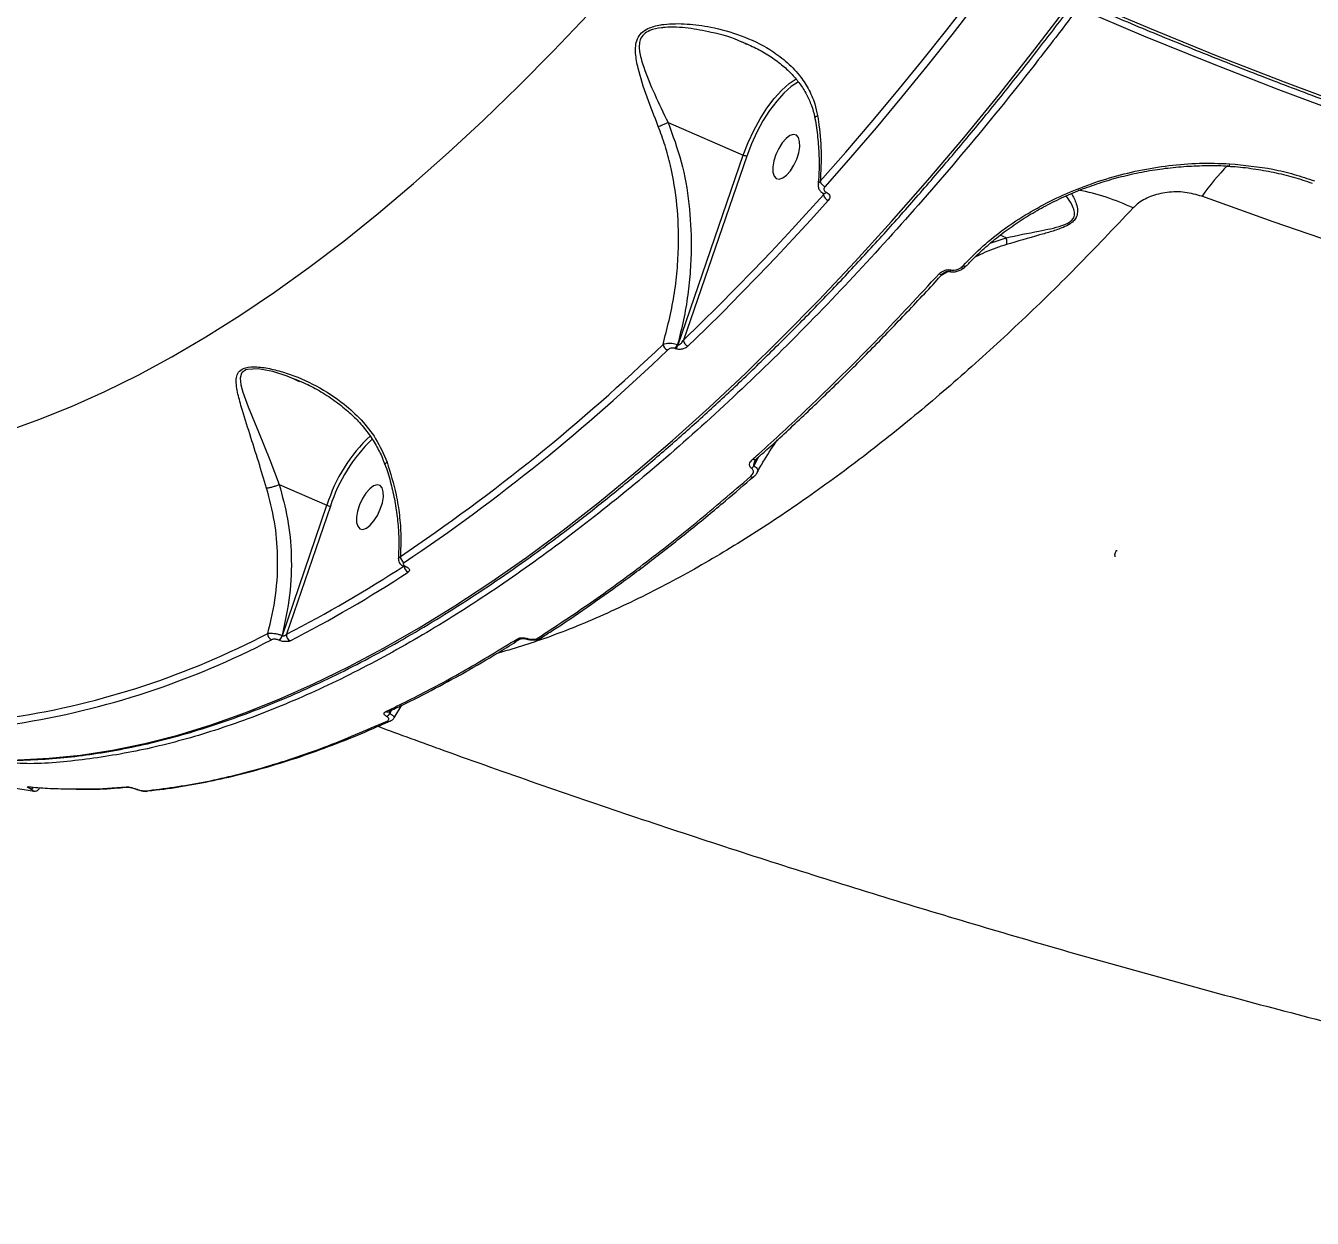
# Model space of a CAD drawing. Header units: millimetres. Extents: x -8092 to 6423, y -6886 to 5604.
# Drawn here: x 1005.1 to 1247, y -3286 to -3061.7 of the extents above; entities that cross this region are included whole.
import ezdxf

# ---------------------------------------------------------------- set-up
doc = ezdxf.new("R2010")
doc.units = ezdxf.units.MM
for name, color, linetype in [('DIKOM_ОБЪЕКТ', 7, 'Continuous'), ('DIKOM_РАЗМЕР_ЗОНА', 7, 'Continuous'), ('DIKOM_РАЗМЕР_ОБЪЕКТА', 7, 'Continuous')]:
    doc.layers.add(name, color=color, linetype=linetype)
doc.styles.add('style1', font='arial.ttf', dxfattribs={"width": 0.8})
doc.dimstyles.new('1-50', dxfattribs={"dimtxt": 300, "dimasz": 200, "dimexe": 100, "dimexo": 0, "dimgap": 100, "dimtad": 1, "dimtxsty": 'style1', "dimcen": 200, "dimclrd": 7, "dimclre": 7, "dimclrt": 7, "dimadec": 1, "dimazin": 2, "dimtfac": 1, "dimtmove": 0, "dimatfit": 2, "dimfxl": 0, "dimlwd": 25, "dimlwe": 18, "dimarcsym": 0})

# ---------------------------------------------------------------- blocks, each defined once
blk = doc.blocks.new('*D9')
at = {"layer": 'Defpoints', "color": 0, "transparency": 16777216}
for p in [(-8092.06, -86.27), (4664.84, -1471.84), (4664.84, -6785.92)]:
    blk.add_point(p, dxfattribs=at)
at = {"layer": 'DIKOM_РАЗМЕР_ЗОНА', "color": 7, "lineweight": 18, "transparency": 16777216}
for p, q in [((-8092.06, -86.27), (-8092.06, -6885.92)), ((4664.84, -1471.84), (4664.84, -6885.92))]:
    blk.add_line(p, q, dxfattribs=at)
at = {"layer": 'DIKOM_РАЗМЕР_ЗОНА', "color": 7, "lineweight": 25, "transparency": 16777216}
blk.add_line((-7892.06, -6785.92), (4464.84, -6785.92), dxfattribs=at)
at = {"layer": 'DIKOM_РАЗМЕР_ЗОНА', "color": 7, "transparency": 16777216}
for points in [[(-7892.06, -6752.58), (-7892.06, -6819.25), (-8092.06, -6785.92)], [(4464.84, -6752.58), (4464.84, -6819.25), (4664.84, -6785.92)]]:
    blk.add_solid(points, dxfattribs=at)
at = {"layer": 'DIKOM_РАЗМЕР_ЗОНА', "color": 7, "transparency": 16777216, "insert": (-2159.84, -6532.75), "char_height": 300, "attachment_point": 5, "style": 'style1'}
blk.add_mtext('12760', dxfattribs=at)
blk = doc.blocks.new('*D10')
at = {"layer": 'Defpoints', "color": 0, "transparency": 16777216}
for p in [(-65.22, 5603.5), (2870.75, -5504.88), (6323.39, -5504.88)]:
    blk.add_point(p, dxfattribs=at)
at = {"layer": 'DIKOM_РАЗМЕР_ЗОНА', "color": 7, "lineweight": 18, "transparency": 16777216}
for p, q in [((-65.22, 5603.5), (6423.39, 5603.5)), ((2870.75, -5504.88), (6423.39, -5504.88))]:
    blk.add_line(p, q, dxfattribs=at)
at = {"layer": 'DIKOM_РАЗМЕР_ЗОНА', "color": 7, "lineweight": 25, "transparency": 16777216}
blk.add_line((6323.39, 5403.5), (6323.39, -5304.88), dxfattribs=at)
at = {"layer": 'DIKOM_РАЗМЕР_ЗОНА', "color": 7, "transparency": 16777216}
for points in [[(6290.06, 5403.5), (6356.72, 5403.5), (6323.39, 5603.5)], [(6290.06, -5304.88), (6356.72, -5304.88), (6323.39, -5504.88)]]:
    blk.add_solid(points, dxfattribs=at)
at = {"layer": 'DIKOM_РАЗМЕР_ЗОНА', "color": 7, "transparency": 16777216, "insert": (6070.22, 308.83), "char_height": 300, "attachment_point": 5, "rotation": 90, "style": 'style1'}
blk.add_mtext('11100', dxfattribs=at)
blk = doc.blocks.new('*D11')
at = {"layer": 'Defpoints', "color": 0, "transparency": 16777216}
for p in [(-6092.06, -310.77), (2568.27, -2361.54), (2568.27, -4925.78)]:
    blk.add_point(p, dxfattribs=at)
at = {"layer": 'DIKOM_РАЗМЕР_ОБЪЕКТА', "color": 7, "lineweight": 18, "transparency": 16777216}
for p, q in [((-6092.06, -310.77), (-6092.06, -5025.78)), ((2568.27, -2361.54), (2568.27, -5025.78))]:
    blk.add_line(p, q, dxfattribs=at)
at = {"layer": 'DIKOM_РАЗМЕР_ОБЪЕКТА', "color": 7, "lineweight": 25, "transparency": 16777216}
blk.add_line((-5892.06, -4925.78), (2368.27, -4925.78), dxfattribs=at)
at = {"layer": 'DIKOM_РАЗМЕР_ОБЪЕКТА', "color": 7, "transparency": 16777216}
for points in [[(-5892.06, -4892.44), (-5892.06, -4959.11), (-6092.06, -4925.78)], [(2368.27, -4892.44), (2368.27, -4959.11), (2568.27, -4925.78)]]:
    blk.add_solid(points, dxfattribs=at)
at = {"layer": 'DIKOM_РАЗМЕР_ОБЪЕКТА', "color": 7, "transparency": 16777216, "insert": (-2605.9, -4672.61), "char_height": 300, "attachment_point": 5, "style": 'style1'}
blk.add_mtext('8660', dxfattribs=at)
blk = doc.blocks.new('*D12')
at = {"layer": 'Defpoints', "color": 0, "transparency": 16777216}
for p in [(529.59, 4103.5), (2292.6, -3779.74), (5226.02, -3779.74)]:
    blk.add_point(p, dxfattribs=at)
at = {"layer": 'DIKOM_РАЗМЕР_ОБЪЕКТА', "color": 7, "lineweight": 18, "transparency": 16777216}
for p, q in [((529.59, 4103.5), (5326.02, 4103.5)), ((2292.6, -3779.74), (5326.02, -3779.74))]:
    blk.add_line(p, q, dxfattribs=at)
at = {"layer": 'DIKOM_РАЗМЕР_ОБЪЕКТА', "color": 7, "lineweight": 25, "transparency": 16777216}
blk.add_line((5226.02, 3903.5), (5226.02, -3579.74), dxfattribs=at)
at = {"layer": 'DIKOM_РАЗМЕР_ОБЪЕКТА', "color": 7, "transparency": 16777216}
for points in [[(5192.69, 3903.5), (5259.35, 3903.5), (5226.02, 4103.5)], [(5192.69, -3579.74), (5259.35, -3579.74), (5226.02, -3779.74)]]:
    blk.add_solid(points, dxfattribs=at)
at = {"layer": 'DIKOM_РАЗМЕР_ОБЪЕКТА', "color": 7, "transparency": 16777216, "insert": (4972.85, 245.42), "char_height": 300, "attachment_point": 5, "rotation": 90, "style": 'style1'}
blk.add_mtext('7880', dxfattribs=at)

msp = doc.modelspace()

# ---------------------------------------------------------------- linework, layer by layer
at = {"layer": 'DIKOM_ОБЪЕКТ', "color": 7, "linetype": 'Continuous', "lineweight": 15}
for p, q in [((1140.64, -3065.247), (1139.962, -3064.906)), ((1125.837, -3079.912), (1139.999, -3086.045)), ((1127.722, -3121.713), (1139.999, -3086.045)), ((1140.644, -3086.23), (1128.718, -3120.877)), ((1231.276, -3088.061), (1231.272, -3088.061)), ((1155.051, -3093.549), (1155.097, -3093.239)), ((1155.113, -3093.271), (1155.14, -3093.283)), ((1155.59, -3093.046), (1155.617, -3093.058)), ((1186.442, -3102.646), (1189.416, -3101.607)), ((1189.416, -3101.607), (1188.302, -3101.125)), ((1178.635, -3107.914), (1177.04, -3108.853)), ((1180.985, -3107.156), (1181.313, -3106.857)), ((1127.27, -3122.465), (1127.185, -3122.428)), ((1127.637, -3121.677), (1127.722, -3121.713)), ((1056.564, -3128.663), (1055.545, -3128.204)), ((1142.853, -3142.829), (1141.972, -3144.5)), ((1142.01, -3146.485), (1142.041, -3146.456)), ((1052.715, -3148.014), (1061.7, -3151.906)), ((1053.316, -3176.408), (1061.7, -3151.906)), ((1062.346, -3152.088), (1054.113, -3176.147)), ((1209.85, -3161.437), (1209.841, -3161.585)), ((1210.207, -3160.359), (1210.197, -3160.509)), ((1076.207, -3163.448), (1076.252, -3163.468)), ((1076.496, -3163.391), (1076.541, -3163.411)), ((1053.25, -3176.38), (1053.316, -3176.408)), ((1052.685, -3177.294), (1052.619, -3177.265)), ((1102.057, -3176.831), (1102.1, -3176.8)), ((1073.378, -3190.675), (1073.386, -3190.672)), ((1073.829, -3190.431), (1073.502, -3191.048)), ((1074.339, -3191.851), (1075.789, -3189.518)), ((1005.765, -3204.895), (1005.772, -3204.896)), ((1025.665, -3205.234), (1025.671, -3205.237)), ((1027.961, -3205.675), (1027.924, -3205.68))]:
    msp.add_line(p, q, dxfattribs=at)
at = {"layer": 'DIKOM_ОБЪЕКТ', "color": 7, "linetype": 'Continuous', "lineweight": 15, "flags": 128}
for points in [[(1154.461, -3090.989), (1159.262, -3085.523), (1164.046, -3079.937), (1168.811, -3074.233), (1173.556, -3068.414), (1178.279, -3062.483), (1182.977, -3056.442), (1187.649, -3050.294), (1192.293, -3044.04)], [(1193.275, -3044.933), (1188.621, -3051.2), (1183.938, -3057.363), (1179.23, -3063.417), (1174.497, -3069.361), (1169.741, -3075.193), (1164.965, -3080.909), (1160.171, -3086.507), (1155.36, -3091.986)], [(1003.659, -3199.752), (1009.454, -3199.482), (1015.355, -3198.882), (1021.356, -3197.952), (1027.452, -3196.693), (1033.639, -3195.106), (1039.91, -3193.193), (1046.262, -3190.955), (1052.687, -3188.395), (1059.181, -3185.513), (1065.739, -3182.313), (1072.355, -3178.797), (1079.023, -3174.969), (1085.737, -3170.831), (1092.493, -3166.387), (1099.284, -3161.641), (1106.105, -3156.597), (1112.95, -3151.258), (1119.813, -3145.63), (1126.688, -3139.717), (1133.57, -3133.525), (1140.452, -3127.058), (1147.33, -3120.322), (1154.197, -3113.322), (1161.047, -3106.065), (1167.875, -3098.556), (1174.674, -3090.802), (1181.44, -3082.81), (1188.167, -3074.585), (1194.848, -3066.136), (1201.478, -3057.469)], [(1204.033, -3056.979), (1216.385, -3062.207), (1228.938, -3067.307), (1241.681, -3072.276), (1254.608, -3077.11), (1267.71, -3081.807), (1280.978, -3086.364), (1294.403, -3090.776), (1307.977, -3095.042), (1321.69, -3099.159), (1335.534, -3103.124), (1349.5, -3106.934), (1363.579, -3110.586), (1377.76, -3114.08), (1392.036, -3117.411), (1406.396, -3120.579), (1420.832, -3123.581), (1435.333, -3126.414), (1449.891, -3129.078), (1464.495, -3131.569), (1473.183, -3132.967)], [(1001.467, -3137.943), (1007.54, -3135.796), (1013.687, -3133.325), (1019.903, -3130.531), (1026.182, -3127.418), (1032.518, -3123.989), (1038.905, -3120.246), (1045.337, -3116.193), (1051.809, -3111.834), (1058.313, -3107.173), (1064.845, -3102.215), (1071.398, -3096.963), (1077.966, -3091.423), (1084.543, -3085.6), (1091.122, -3079.499), (1097.698, -3073.126), (1104.265, -3066.488), (1110.816, -3059.589)], [(1472.968, -3134.65), (1464.196, -3133.239), (1449.547, -3130.74), (1434.946, -3128.068), (1420.4, -3125.226), (1405.921, -3122.216), (1391.518, -3119.039), (1377.199, -3115.697), (1362.974, -3112.193), (1348.853, -3108.529), (1334.845, -3104.708), (1320.959, -3100.731), (1307.205, -3096.602), (1293.59, -3092.323), (1280.124, -3087.897), (1266.816, -3083.327), (1253.675, -3078.616), (1240.709, -3073.767), (1227.927, -3068.783), (1215.337, -3063.667), (1202.948, -3058.424)], [(1139.999, -3086.045), (1140.895, -3083.698), (1141.949, -3081.408), (1143.137, -3079.231), (1144.431, -3077.217), (1145.801, -3075.413), (1147.215, -3073.86), (1148.639, -3072.597), (1149.931, -3071.714)], [(1150.385, -3072.269), (1150.38, -3072.271), (1149.021, -3073.188), (1147.64, -3074.414), (1146.27, -3075.919), (1144.941, -3077.669), (1143.686, -3079.622), (1142.535, -3081.733), (1141.512, -3083.953), (1140.644, -3086.23)], [(1145.753, -3087.142), (1145.562, -3088.276), (1145.575, -3089.255), (1145.791, -3090.001), (1146.193, -3090.453), (1146.749, -3090.575), (1147.412, -3090.357), (1148.13, -3089.816), (1148.843, -3088.997), (1149.496, -3087.965), (1150.034, -3086.805), (1150.414, -3085.61), (1150.605, -3084.477), (1150.592, -3083.497), (1150.375, -3082.751), (1149.973, -3082.299), (1149.418, -3082.177), (1148.755, -3082.395), (1148.037, -3082.935), (1147.323, -3083.755), (1146.671, -3084.786), (1146.133, -3085.947), (1145.753, -3087.142)], [(1231.44, -3087.679), (1231.408, -3087.818), (1231.374, -3087.929), (1231.338, -3088.008), (1231.302, -3088.052), (1231.276, -3088.061)], [(1128.718, -3120.877), (1132.021, -3117.672), (1135.321, -3114.405), (1138.62, -3111.077), (1141.915, -3107.689), (1145.206, -3104.242), (1148.493, -3100.736), (1151.775, -3097.171), (1155.051, -3093.549)], [(1425.119, -3148.062), (1410.307, -3145.159), (1395.557, -3142.098), (1380.876, -3138.882), (1366.273, -3135.513), (1351.755, -3131.991), (1337.331, -3128.32), (1323.009, -3124.501), (1308.797, -3120.535), (1294.702, -3116.427), (1280.732, -3112.176), (1266.894, -3107.787), (1253.197, -3103.261), (1239.648, -3098.601), (1226.254, -3093.81)], [(1155.954, -3094.601), (1152.67, -3098.232), (1149.38, -3101.805), (1146.086, -3105.32), (1142.786, -3108.776), (1139.483, -3112.172), (1136.177, -3115.507), (1132.869, -3118.782), (1129.558, -3121.995)], [(1178.995, -3107.654), (1178.877, -3107.815), (1178.762, -3107.906), (1178.662, -3107.92), (1178.661, -3107.92)], [(1180.985, -3107.156), (1181.129, -3107.24), (1181.264, -3107.289), (1181.384, -3107.303), (1181.484, -3107.281), (1181.522, -3107.259)], [(1181.982, -3106.84), (1182.014, -3106.798), (1182.015, -3106.798)], [(1055.545, -3128.204), (1054.219, -3127.606), (1051.523, -3126.779), (1048.782, -3126.277), (1046.779, -3126.347), (1046.424, -3126.454), (1045.736, -3126.912), (1045.602, -3127.092), (1045.347, -3128.024), (1045.483, -3129.283), (1045.869, -3130.659), (1046.903, -3133.422), (1048.831, -3138.109), (1050.94, -3143.365), (1052.712, -3148.013), (1052.712, -3148.014), (1052.712, -3148.014)], [(1067.454, -3153.003), (1067.263, -3154.136), (1067.276, -3155.115), (1067.493, -3155.861), (1067.895, -3156.314), (1068.45, -3156.436), (1069.113, -3156.217), (1069.831, -3155.677), (1070.545, -3154.857), (1071.197, -3153.826), (1071.735, -3152.665), (1072.115, -3151.47), (1072.306, -3150.337), (1072.293, -3149.358), (1072.077, -3148.612), (1071.674, -3148.159), (1071.119, -3148.037), (1070.456, -3148.255), (1069.738, -3148.796), (1069.025, -3149.615), (1068.372, -3150.647), (1067.834, -3151.807), (1067.454, -3153.003)], [(1099.392, -3176.961), (1099.295, -3177.032), (1099.21, -3177.049), (1099.194, -3177.045)], [(1073.666, -3192.458), (1073.625, -3192.48), (1073.611, -3192.487)], [(1005.773, -3204.896), (1005.699, -3204.885), (1005.532, -3204.835)], [(1006.492, -3205.649), (1006.431, -3205.64), (1006.27, -3205.591)], [(1025.671, -3205.237), (1025.675, -3205.238), (1025.741, -3205.238)]]:
    msp.add_lwpolyline(points, dxfattribs=at)
at = {"layer": 'DIKOM_ОБЪЕКТ', "color": 7, "linetype": 'Continuous', "lineweight": 15}
for centre, radius, start, end in [((1140.932, -3084.002), 2.246, 245.46364, 262.63437), ((1264.269, -3120.413), 46.398, 135.66396, 145.01531), ((1155.971, -3090.532), 1.577, 196.8498, 247.20181), ((1156.532, -3093.192), 1.523, 193.55544, 247.70058), ((1155.184, -3092.805), 0.472, 261.58629, 329.3136), ((1155.215, -3092.822), 0.466, 260.38696, 329.58136), ((1194.571, -3135.722), 43.912, 64.76496, 78.90234), ((1177.14, -3107.917), 0.572, 236.26934, 309.79818), ((1181.635, -3106.368), 0.585, 236.60158, 306.29937), ((1130.103, -3120.711), 1.395, 186.864, 246.99303), ((874.207, -2861.496), 361.287, 303.85921, 313.93732), ((874.493, -2861.994), 362.075, 303.85912, 313.93756), ((1126.291, -3121.423), 1.417, 189.55813, 246.53042), ((1125.785, -3121.074), 1.948, 315.96065, 341.98361), ((1125.87, -3121.112), 1.947, 315.9635, 341.99411), ((1090.309, -3160.708), 29.933, 133.09741, 162.89822), ((1091.276, -3161.359), 30.38, 133.90372, 162.2318), ((1140.664, -3143.692), 1.538, 305.02522, 328.29241), ((1142.09, -3142.693), 0.628, 240.42226, 308.0332), ((1141.642, -3145.98), 0.626, 240.04345, 306.0906), ((1062.609, -3149.923), 2.181, 245.37512, 263.06423), ((1076.746, -3161.533), 1.246, 179.02806, 245.22312), ((942.62, -2959.173), 243.944, 297.19648, 303.21012), ((942.945, -2959.784), 244.666, 297.19837, 303.20855), ((1076.298, -3163.152), 0.31, 253.02492, 309.63143), ((1077.473, -3163.357), 1.251, 184.55198, 245.08772), ((1076.344, -3163.174), 0.307, 252.05456, 309.79819), ((978.656, -3038.041), 155.593, 278.87129, 297.53582), ((1051.764, -3176.127), 1.182, 174.30337, 244.56746), ((1051.701, -3175.944), 1.609, 304.78414, 344.28507), ((1051.766, -3175.972), 1.61, 304.80112, 344.27832), ((1055.28, -3176.329), 1.181, 171.13798, 244.68769), ((979.167, -3038.924), 155.934, 278.87099, 297.53595), ((1097.753, -3176.453), 0.68, 243.16467, 301.34139), ((1101.708, -3176.245), 0.681, 243.20668, 300.75036), ((1073.079, -3190.017), 0.722, 244.91601, 295.65771), ((1072.434, -3190.484), 1.208, 292.44922, 332.1564), ((1073.32, -3191.816), 0.731, 245.22599, 293.44798), ((1005.912, -3204.516), 0.703, 269.20949, 324.34294), ((1024.269, -3204.137), 0.779, 246.55232, 276.12783), ((1027.842, -3204.904), 0.781, 246.61044, 276.01779)]:
    msp.add_arc(centre, radius, start, end, dxfattribs=at)
for points, knots in [([(1001.306, -3199.805), (1001.724, -3199.817), (1003.931, -3199.878), (1008.025, -3199.698), (1013.59, -3199.252), (1019.254, -3198.486), (1025.003, -3197.431), (1030.835, -3196.08), (1036.744, -3194.436), (1042.728, -3192.5), (1048.78, -3190.274), (1054.895, -3187.759), (1061.071, -3184.957), (1067.301, -3181.87), (1073.58, -3178.502), (1079.905, -3174.853), (1086.27, -3170.928), (1092.67, -3166.73), (1099.102, -3162.261), (1105.559, -3157.525), (1112.037, -3152.526), (1118.531, -3147.267), (1125.037, -3141.753), (1131.549, -3135.988), (1138.063, -3129.976), (1144.574, -3123.721), (1151.077, -3117.229), (1157.566, -3110.505), (1164.039, -3103.552), (1170.489, -3096.378), (1176.911, -3088.986), (1183.302, -3081.383), (1189.656, -3073.574), (1195.968, -3065.565), (1202.234, -3057.363), (1208.449, -3048.973), (1214.608, -3040.401), (1220.707, -3031.655), (1226.742, -3022.741), (1232.707, -3013.664), (1238.598, -3004.433), (1244.411, -2995.055), (1250.142, -2985.535), (1255.786, -2975.881), (1261.339, -2966.102), (1266.796, -2956.202), (1271.563, -2947.307), (1274.485, -2941.688), (1275.654, -2939.441)], [0, 0, 0, 0, 0.0051792, 0.02739, 0.049613, 0.0718476, 0.0940928, 0.1163475, 0.1386105, 0.1608803, 0.1831556, 0.2054352, 0.2277181, 0.2500034, 0.2722902, 0.2945779, 0.3168661, 0.339154, 0.3614416, 0.3837285, 0.4060146, 0.4282999, 0.450584, 0.4728671, 0.495149, 0.51743, 0.5397099, 0.5619888, 0.5842666, 0.6065434, 0.6288197, 0.6510945, 0.6733691, 0.6956425, 0.7179152, 0.7401874, 0.7624589, 0.7847298, 0.8070002, 0.8292699, 0.8515393, 0.8738083, 0.896077, 0.9183452, 0.940613, 0.9628803, 0.9851478, 1, 1, 1, 1]), ([(1203.476, -3057.305), (1205.444, -3058.15), (1211.152, -3060.601), (1220.73, -3064.578), (1232.26, -3069.197), (1243.948, -3073.706), (1255.787, -3078.101), (1267.77, -3082.382), (1279.891, -3086.546), (1292.143, -3090.589), (1304.519, -3094.511), (1317.014, -3098.309), (1329.619, -3101.981), (1342.329, -3105.524), (1355.136, -3108.938), (1368.033, -3112.22), (1381.014, -3115.369), (1394.07, -3118.382), (1407.196, -3121.258), (1420.384, -3123.996), (1433.627, -3126.594), (1446.918, -3129.048), (1460.084, -3131.343), (1468.833, -3132.743), (1473.126, -3133.43)], [0, 0, 0, 0, 0.0244927, 0.0710308, 0.1175695, 0.164107, 0.2106442, 0.2571804, 0.3037163, 0.3502515, 0.3967862, 0.4433205, 0.4898546, 0.5363878, 0.5829207, 0.6294537, 0.6759859, 0.7225181, 0.7690502, 0.8155819, 0.8621136, 0.9086448, 0.9551764, 1, 1, 1, 1]), ([(1202.948, -3058.424), (1200.46, -3061.69), (1193.757, -3070.491), (1182.681, -3084.175), (1169.723, -3099.217), (1156.533, -3113.495), (1143.15, -3126.939), (1129.619, -3139.476), (1116.235, -3150.831), (1103.042, -3160.994), (1090.077, -3169.978), (1077.129, -3177.932), (1064.244, -3184.781), (1051.47, -3190.476), (1039.09, -3194.882), (1027.126, -3198.052), (1015.648, -3199.89), (1007.351, -3200.656), (1003.031, -3200.413), (1002.274, -3200.371)], [0, 0, 0, 0, 0.0369362, 0.0995097, 0.1621308, 0.224704, 0.2890949, 0.3535379, 0.4179284, 0.4805016, 0.5431228, 0.6056961, 0.6700866, 0.7345297, 0.7989203, 0.8614936, 0.9241149, 0.9866879, 1, 1, 1, 1]), ([(1124.002, -3080.65), (1123.279, -3078.805), (1121.815, -3075.067), (1120.337, -3070.545), (1119.722, -3067.387), (1119.706, -3065.547), (1119.999, -3064.21), (1120.778, -3063.04), (1122.255, -3062.066), (1123.791, -3061.661), (1126.253, -3061.306), (1129.462, -3061.313), (1134.374, -3061.984), (1139.696, -3063.469), (1144.416, -3065.713), (1148.036, -3068.328), (1150.467, -3070.809), (1152.284, -3073.537), (1153.419, -3076.109), (1153.801, -3077.892), (1153.962, -3078.64)], [0, 0, 0, 0, 0.095211, 0.1929587, 0.2448021, 0.2710718, 0.2981707, 0.3242916, 0.3503894, 0.3910772, 0.4019436, 0.4719641, 0.5438094, 0.6393965, 0.7378526, 0.7988556, 0.8613662, 0.9113737, 0.9628375, 1, 1, 1, 1]), ([(1139.962, -3064.906), (1139.886, -3064.867), (1138.034, -3063.928), (1134.512, -3063.067), (1129.663, -3062.084), (1126.497, -3061.946), (1124.069, -3062.156), (1122.604, -3062.445), (1121.203, -3063.29), (1120.558, -3064.327), (1120.384, -3065.475), (1120.454, -3066.333), (1120.669, -3067.674), (1121.46, -3070.3), (1123.251, -3074.594), (1124.975, -3078.139), (1125.837, -3079.912)], [0, 0, 0, 0, 0.0066213, 0.1607461, 0.2720731, 0.3829789, 0.3995528, 0.4601956, 0.4977133, 0.5350838, 0.5709098, 0.6069645, 0.6146258, 0.694789, 0.8473367, 1, 1, 1, 1]), ([(1139.993, -3064.863), (1140.898, -3065.252), (1142.722, -3066.036), (1145.22, -3067.528), (1147.392, -3069.158), (1149.192, -3070.857), (1150.676, -3072.643), (1151.909, -3074.588), (1152.823, -3076.686), (1153.325, -3078.217), (1153.432, -3079.061), (1153.444, -3079.157)], [0, 0, 0, 0, 0.140733, 0.2836949, 0.42019, 0.5374299, 0.6487886, 0.7661786, 0.8791087, 0.9862191, 1, 1, 1, 1]), ([(1153.962, -3078.64), (1153.943, -3078.65), (1153.789, -3078.729), (1153.567, -3078.886), (1153.427, -3079.058), (1153.474, -3079.134), (1153.484, -3079.151)], [0, 0, 0, 0, 0.0561158, 0.4533695, 0.88085, 1, 1, 1, 1]), ([(1153.463, -3079.153), (1153.465, -3079.159), (1153.718, -3080.346), (1153.994, -3082.717), (1154.258, -3086.231), (1154.274, -3089.214), (1154.114, -3090.979), (1154.056, -3091.62)], [0, 0, 0, 0, 0.00140136, 0.27913065, 0.55861382, 0.83946611, 1, 1, 1, 1]), ([(1153.962, -3078.64), (1154.018, -3078.996), (1154.371, -3081.231), (1154.761, -3085.416), (1154.562, -3089.107), (1154.461, -3090.989)], [0, 0, 0, 0, 0.0849935, 0.533459, 1, 1, 1, 1]), ([(1124.002, -3080.65), (1124.063, -3080.633), (1124.261, -3080.579), (1124.679, -3080.439), (1125.263, -3080.204), (1125.643, -3080.009), (1125.834, -3079.912)], [0, 0, 0, 0, 0.1074233, 0.3494448, 0.6747249, 1, 1, 1, 1]), ([(1124.894, -3121.658), (1125.671, -3118.648), (1126.846, -3114.096), (1127.591, -3107.822), (1127.909, -3102.115), (1127.662, -3095.441), (1126.648, -3089.169), (1125.342, -3084.24), (1124.449, -3081.846), (1124.002, -3080.65)], [0, 0, 0, 0, 0.2227144, 0.3367372, 0.4507527, 0.6310039, 0.8132782, 0.9066466, 1, 1, 1, 1]), ([(1125.837, -3079.912), (1125.836, -3079.912), (1125.835, -3079.912), (1125.834, -3079.911), (1125.834, -3079.912), (1125.834, -3079.912)], [0, 0, 0, 0, 0.4209296, 0.7656348, 1, 1, 1, 1]), ([(1125.834, -3079.912), (1126.731, -3082.349), (1128.55, -3087.287), (1129.896, -3095.134), (1130.283, -3102.001), (1130.073, -3107.723), (1129.586, -3112.404), (1128.809, -3117.076), (1128.027, -3120.143), (1127.637, -3121.677)], [0, 0, 0, 0, 0.1852054, 0.3752216, 0.5580249, 0.6672719, 0.7765186, 0.8882581, 1, 1, 1, 1]), ([(1181.313, -3106.857), (1182.536, -3105.599), (1184.887, -3103.178), (1189.044, -3099.898), (1193.471, -3096.969), (1198.282, -3094.359), (1203.416, -3092.119), (1208.801, -3090.28), (1214.367, -3088.874), (1220.044, -3087.96), (1225.769, -3087.497), (1229.551, -3087.618), (1231.44, -3087.679)], [0, 0, 0, 0, 0.1070812, 0.2059718, 0.3051815, 0.4040768, 0.5033357, 0.6029148, 0.7021779, 0.8013467, 0.9008311, 1, 1, 1, 1]), ([(1182.062, -3106.841), (1182.225, -3106.653), (1183.105, -3105.639), (1184.955, -3103.882), (1187.605, -3101.594), (1190.503, -3099.432), (1193.594, -3097.411), (1196.857, -3095.555), (1200.26, -3093.882), (1203.773, -3092.405), (1207.388, -3091.134), (1211.106, -3090.07), (1214.932, -3089.211), (1218.845, -3088.572), (1222.818, -3088.153), (1226.809, -3087.999), (1229.636, -3087.997), (1231.106, -3088.122), (1231.264, -3088.135)], [0, 0, 0, 0, 0.01598321, 0.08589431, 0.15616956, 0.22659744, 0.29687791, 0.36678343, 0.43612498, 0.50476737, 0.57260167, 0.64080554, 0.70982574, 0.77956826, 0.84988388, 0.92058333, 0.99145606, 1, 1, 1, 1]), ([(1231.27, -3088.159), (1231.518, -3088.169), (1233.079, -3088.234), (1235.911, -3088.59), (1239.733, -3089.248), (1243.448, -3090.149), (1245.81, -3090.945), (1246.982, -3091.339)], [0, 0, 0, 0, 0.045077, 0.2836946, 0.523421, 0.7637579, 1, 1, 1, 1]), ([(1231.44, -3087.679), (1234.169, -3087.946), (1238.304, -3088.351), (1243.594, -3089.627), (1246.158, -3090.493), (1247.439, -3090.926)], [0, 0, 0, 0, 0.4927644, 0.7463824, 1, 1, 1, 1]), ([(1154.115, -3091.635), (1154.101, -3091.745), (1154.059, -3092.072), (1154.272, -3092.587), (1154.649, -3093.039), (1154.982, -3093.189), (1155.124, -3093.253)], [0, 0, 0, 0, 0.1609858, 0.4828682, 0.7808931, 1, 1, 1, 1]), ([(1154.12, -3091.626), (1154.122, -3091.545), (1154.128, -3091.316), (1154.331, -3091.117), (1154.461, -3090.989)], [0, 0, 0, 0, 0.3563777, 1, 1, 1, 1]), ([(1155.36, -3091.986), (1155.297, -3092.072), (1155.173, -3092.245), (1155.143, -3092.532), (1155.24, -3092.791), (1155.415, -3092.961), (1155.55, -3093.026), (1155.59, -3093.046)], [0, 0, 0, 0, 0.2336798, 0.4673476, 0.6955394, 0.9086656, 1, 1, 1, 1]), ([(1155.051, -3093.549), (1155.093, -3093.468), (1155.138, -3093.379), (1155.15, -3093.285), (1155.151, -3093.275)], [0, 0, 0, 0, 0.90054528, 1, 1, 1, 1]), ([(1155.136, -3093.283), (1155.149, -3093.288), (1155.191, -3093.305), (1155.205, -3093.323), (1155.2, -3093.316), (1155.198, -3093.314)], [0, 0, 0, 0, 0.2443387, 0.7975182, 1, 1, 1, 1]), ([(1155.617, -3093.058), (1155.678, -3093.087), (1155.874, -3093.183), (1156.13, -3093.428), (1156.274, -3093.804), (1156.229, -3094.223), (1156.046, -3094.475), (1155.954, -3094.601)], [0, 0, 0, 0, 0.0931731, 0.303934, 0.5302591, 0.7651911, 1, 1, 1, 1]), ([(1189.424, -3101.616), (1189.426, -3101.615), (1191.441, -3101.137), (1194.226, -3100.618), (1197.774, -3099.918), (1199.679, -3099.43), (1201.111, -3098.86), (1201.914, -3098.229), (1202.318, -3097.441), (1202.256, -3096.449), (1201.744, -3095.092), (1201.095, -3094.255), (1200.694, -3093.739)], [0, 0, 0, 0, 0.0003526, 0.3029866, 0.4078648, 0.5121661, 0.5784608, 0.6241113, 0.669768, 0.7454953, 0.8430524, 1, 1, 1, 1]), ([(1201.724, -3093.307), (1202.062, -3093.91), (1202.594, -3094.861), (1202.895, -3096.391), (1202.783, -3097.476), (1202.265, -3098.345), (1201.398, -3099.071), (1199.927, -3099.788), (1197.954, -3100.443), (1194.355, -3101.462), (1191.552, -3102.276), (1189.489, -3102.875)], [0, 0, 0, 0, 0.1667165, 0.2626879, 0.3404444, 0.3895245, 0.4388719, 0.5076325, 0.608579, 0.7119501, 1, 1, 1, 1]), ([(1226.254, -3093.81), (1225.199, -3093.508), (1223.114, -3092.912), (1219.7, -3092.957), (1216.539, -3093.722), (1214.417, -3094.896), (1213.536, -3095.761), (1213.292, -3096.001)], [0, 0, 0, 0, 0.2385174, 0.4713371, 0.6968032, 0.9159936, 1, 1, 1, 1]), ([(1213.292, -3096.001), (1209.713, -3099.78), (1202.551, -3107.344), (1191.756, -3117.848), (1180.958, -3127.706), (1170.032, -3136.954), (1159.005, -3145.546), (1147.9, -3153.428), (1136.899, -3160.464), (1125.715, -3166.817), (1114.401, -3172.335), (1103.529, -3176.824), (1096.675, -3178.888), (1093.521, -3179.839)], [0, 0, 0, 0, 0.087724, 0.175552, 0.2633802, 0.3511034, 0.4424243, 0.5338634, 0.6253028, 0.7166228, 0.8159146, 0.915283, 1, 1, 1, 1]), ([(1189.416, -3101.607), (1189.417, -3101.608), (1189.42, -3101.609), (1189.423, -3101.612), (1189.424, -3101.615), (1189.424, -3101.616)], [0, 0, 0, 0, 0.3913678, 0.7811864, 1, 1, 1, 1]), ([(1189.424, -3101.616), (1189.46, -3101.864), (1189.526, -3102.323), (1189.515, -3102.702), (1189.492, -3102.851), (1189.489, -3102.875)], [0, 0, 0, 0, 0.49952347, 0.92058122, 1, 1, 1, 1]), ([(1189.489, -3102.875), (1188.147, -3103.318), (1186.165, -3103.972), (1184.269, -3104.898), (1183.657, -3105.197)], [0, 0, 0, 0, 0.6774537, 1, 1, 1, 1]), ([(1141.78, -3143.239), (1142.156, -3142.902), (1144.038, -3141.218), (1148.934, -3136.749), (1156.468, -3129.574), (1166.281, -3119.754), (1173.05, -3112.459), (1176.823, -3108.393)], [0, 0, 0, 0, 0.03215648, 0.16079262, 0.41828406, 0.6757775, 1, 1, 1, 1]), ([(1142.463, -3143.173), (1142.982, -3142.717), (1145.678, -3140.346), (1150.55, -3135.818), (1157.065, -3129.592), (1163.555, -3123.128), (1170.023, -3116.423), (1174.67, -3111.491), (1177.155, -3108.727), (1177.496, -3108.347)], [0, 0, 0, 0, 0.0443282, 0.2304296, 0.4160765, 0.6010581, 0.7856168, 0.9706051, 1, 1, 1, 1]), ([(1176.823, -3108.393), (1176.864, -3108.35), (1177.062, -3108.144), (1177.48, -3107.855), (1178.058, -3107.645), (1178.571, -3107.576), (1178.854, -3107.628), (1178.995, -3107.654)], [0, 0, 0, 0, 0.0843521, 0.4026805, 0.6518395, 0.8254769, 1, 1, 1, 1]), ([(1177.512, -3108.367), (1177.551, -3108.322), (1177.656, -3108.2), (1177.93, -3108.034), (1178.224, -3107.931), (1178.426, -3107.901), (1178.551, -3107.901), (1178.632, -3107.912), (1178.678, -3107.925), (1178.7, -3107.934), (1178.705, -3107.937), (1178.706, -3107.938)], [0, 0, 0, 0, 0.17483844, 0.47493248, 0.65961324, 0.76735163, 0.83609064, 0.88387608, 0.927451, 0.97513351, 1, 1, 1, 1]), ([(1178.661, -3107.919), (1178.663, -3107.92), (1178.894, -3108.01), (1179.43, -3108.037), (1180.222, -3107.931), (1180.953, -3107.659), (1181.337, -3107.369), (1181.507, -3107.24)], [0, 0, 0, 0, 0.0030727, 0.2474314, 0.5030083, 0.7804355, 1, 1, 1, 1]), ([(1178.995, -3107.654), (1179.143, -3107.681), (1179.436, -3107.735), (1179.976, -3107.663), (1180.517, -3107.475), (1180.837, -3107.257), (1180.985, -3107.156)], [0, 0, 0, 0, 0.209653, 0.4181389, 0.7298498, 1, 1, 1, 1]), ([(1181.4, -3107.348), (1181.518, -3107.265), (1181.734, -3107.112), (1181.889, -3106.911), (1181.959, -3106.819)], [0, 0, 0, 0, 0.54591476, 1, 1, 1, 1]), ([(1127.722, -3121.713), (1127.745, -3121.72), (1127.79, -3121.733), (1127.9, -3121.721), (1128.055, -3121.649), (1128.254, -3121.493), (1128.475, -3121.251), (1128.628, -3121.032), (1128.707, -3120.896), (1128.718, -3120.877)], [0, 0, 0, 0, 0.0552638, 0.1097802, 0.2437118, 0.4175763, 0.6517544, 0.9519281, 1, 1, 1, 1]), ([(1124.894, -3121.658), (1124.917, -3121.647), (1125.079, -3121.566), (1125.439, -3121.459), (1126.011, -3121.401), (1126.58, -3121.423), (1127.141, -3121.51), (1127.47, -3121.621), (1127.637, -3121.677)], [0, 0, 0, 0, 0.039155, 0.2683326, 0.4663932, 0.6436409, 0.8199414, 1, 1, 1, 1]), ([(1127.185, -3122.428), (1127.101, -3122.4), (1126.935, -3122.343), (1126.642, -3122.334), (1126.34, -3122.38), (1126.031, -3122.495), (1125.833, -3122.625), (1125.741, -3122.71), (1125.727, -3122.723)], [0, 0, 0, 0, 0.1673138, 0.3344606, 0.5090958, 0.7130573, 0.957805, 1, 1, 1, 1]), ([(1129.558, -3121.995), (1129.538, -3122.014), (1129.393, -3122.149), (1129.079, -3122.355), (1128.586, -3122.536), (1128.111, -3122.609), (1127.656, -3122.596), (1127.399, -3122.509), (1127.27, -3122.465)], [0, 0, 0, 0, 0.0392211, 0.2872475, 0.4951941, 0.6710103, 0.8353155, 1, 1, 1, 1]), ([(1050.352, -3148.664), (1049.852, -3147.033), (1048.762, -3143.478), (1047.149, -3138.367), (1045.764, -3134.028), (1044.943, -3131.043), (1044.629, -3129.193), (1044.616, -3127.913), (1044.99, -3126.832), (1045.72, -3126.274), (1046.866, -3125.895), (1048.623, -3125.812), (1051.264, -3126.234), (1055.061, -3127.296), (1059.79, -3129.335), (1064.513, -3132.384), (1068.217, -3135.811), (1071.097, -3139.396), (1072.352, -3142.3), (1073.004, -3143.809)], [0, 0, 0, 0, 0.0790189, 0.1721793, 0.2680563, 0.3287281, 0.3610584, 0.3938975, 0.4223314, 0.4513184, 0.4599416, 0.4989901, 0.544603, 0.5914348, 0.6876181, 0.7865789, 0.8546733, 0.9244422, 1, 1, 1, 1]), ([(1055.587, -3128.127), (1056.18, -3128.372), (1057.761, -3129.024), (1060.288, -3130.348), (1063.075, -3132.117), (1065.536, -3134.061), (1067.657, -3136.104), (1069.435, -3138.247), (1070.944, -3140.589), (1071.984, -3142.582), (1072.402, -3143.831), (1072.531, -3144.217)], [0, 0, 0, 0, 0.0802316, 0.2137084, 0.3561201, 0.4922766, 0.6045432, 0.7235485, 0.8393799, 0.9504578, 1, 1, 1, 1]), ([(1142.593, -3145.717), (1143.05, -3144.918), (1144.245, -3142.827), (1145.596, -3140.821), (1146.43, -3139.58)], [0, 0, 0, 0, 0.38175168, 1, 1, 1, 1]), ([(1072.591, -3144.191), (1072.777, -3144.713), (1073.35, -3146.322), (1074.056, -3149.066), (1074.717, -3152.394), (1075.109, -3155.721), (1075.268, -3158.932), (1075.162, -3160.982), (1075.111, -3161.964)], [0, 0, 0, 0, 0.0878583, 0.2709856, 0.4556356, 0.6415065, 0.8281417, 1, 1, 1, 1]), ([(1072.658, -3144.171), (1072.648, -3144.16), (1072.608, -3144.116), (1072.732, -3143.996), (1072.896, -3143.876), (1072.982, -3143.823), (1073.004, -3143.809)], [0, 0, 0, 0, 0.1668176, 0.6565252, 0.9123265, 1, 1, 1, 1]), ([(1073.004, -3143.809), (1073.63, -3145.844), (1074.648, -3149.159), (1075.363, -3153.787), (1075.669, -3157.68), (1075.557, -3160.219), (1075.5, -3161.512)], [0, 0, 0, 0, 0.3422134, 0.5572638, 0.7746014, 1, 1, 1, 1]), ([(1141.546, -3144.951), (1141.507, -3144.926), (1141.382, -3144.846), (1141.221, -3144.647), (1141.142, -3144.327), (1141.245, -3143.818), (1141.568, -3143.468), (1141.78, -3143.239)], [0, 0, 0, 0, 0.0555131, 0.1784077, 0.3495176, 0.5728669, 1, 1, 1, 1]), ([(1141.329, -3146.522), (1141.532, -3146.307), (1141.832, -3145.99), (1141.926, -3145.522), (1141.853, -3145.233), (1141.7, -3145.049), (1141.582, -3144.974), (1141.546, -3144.951)], [0, 0, 0, 0, 0.4385336, 0.6486683, 0.8192333, 0.9451569, 1, 1, 1, 1]), ([(1142.224, -3143.498), (1142.198, -3143.542), (1142.094, -3143.715), (1141.99, -3143.991), (1141.92, -3144.268), (1141.921, -3144.433), (1141.962, -3144.486), (1141.972, -3144.5)], [0, 0, 0, 0, 0.1351048, 0.5400022, 0.8042762, 0.9488019, 1, 1, 1, 1]), ([(1141.972, -3144.5), (1142.033, -3144.536), (1142.23, -3144.65), (1142.516, -3144.89), (1142.719, -3145.224), (1142.769, -3145.526), (1142.64, -3145.673), (1142.599, -3145.72)], [0, 0, 0, 0, 0.0920602, 0.2983131, 0.5602926, 0.8602865, 1, 1, 1, 1]), ([(1142.216, -3143.494), (1142.217, -3143.491), (1142.229, -3143.464), (1142.311, -3143.335), (1142.434, -3143.232), (1142.472, -3143.2)], [0, 0, 0, 0, 0.0784482, 0.7189139, 1, 1, 1, 1]), ([(1101.401, -3176.853), (1104.683, -3174.695), (1111.246, -3170.379), (1121.208, -3163.068), (1131.237, -3155.2), (1137.965, -3149.415), (1141.329, -3146.522)], [0, 0, 0, 0, 0.2491005, 0.498199, 0.7490988, 1, 1, 1, 1]), ([(1102.066, -3176.758), (1102.77, -3176.314), (1105.606, -3174.527), (1110.611, -3171.117), (1117.076, -3166.528), (1123.57, -3161.654), (1130.085, -3156.516), (1136.235, -3151.457), (1140.214, -3147.993), (1142.014, -3146.427)], [0, 0, 0, 0, 0.0536042, 0.2159052, 0.3783189, 0.5408097, 0.7033399, 0.8658633, 1, 1, 1, 1]), ([(1142.002, -3146.477), (1142.073, -3146.419), (1142.322, -3146.217), (1142.489, -3145.949), (1142.608, -3145.758)], [0, 0, 0, 0, 0.2845528, 1, 1, 1, 1]), ([(1050.352, -3148.664), (1050.404, -3148.658), (1050.554, -3148.641), (1050.912, -3148.576), (1051.459, -3148.443), (1052.119, -3148.242), (1052.514, -3148.09), (1052.712, -3148.014)], [0, 0, 0, 0, 0.08731355, 0.25360611, 0.50239383, 0.75120349, 1, 1, 1, 1]), ([(1050.587, -3176.009), (1051.143, -3173.646), (1052.269, -3168.851), (1052.556, -3161.735), (1051.996, -3154.908), (1050.904, -3150.761), (1050.352, -3148.664)], [0, 0, 0, 0, 0.2625668, 0.5326601, 0.763642, 1, 1, 1, 1]), ([(1052.712, -3148.014), (1052.712, -3148.014), (1052.713, -3148.014), (1052.714, -3148.014), (1052.714, -3148.014), (1052.715, -3148.014)], [0, 0, 0, 0, 0.3928618, 0.9017846, 1, 1, 1, 1]), ([(1052.715, -3148.014), (1053.298, -3150.155), (1054.48, -3154.488), (1055.125, -3161.515), (1054.907, -3168.928), (1053.808, -3173.873), (1053.25, -3176.38)], [0, 0, 0, 0, 0.2328903, 0.4712969, 0.7319731, 1, 1, 1, 1]), ([(1075.172, -3161.989), (1075.176, -3162.144), (1075.183, -3162.449), (1075.404, -3162.858), (1075.735, -3163.208), (1076.043, -3163.362), (1076.208, -3163.444)], [0, 0, 0, 0, 0.2386935, 0.4690393, 0.7163508, 1, 1, 1, 1]), ([(1075.193, -3161.969), (1075.196, -3161.905), (1075.204, -3161.734), (1075.386, -3161.597), (1075.5, -3161.512)], [0, 0, 0, 0, 0.3761754, 1, 1, 1, 1]), ([(1209.909, -3161.437), (1209.895, -3161.353), (1209.832, -3160.979), (1210.043, -3160.63), (1210.207, -3160.359)], [0, 0, 0, 0, 0.2224225, 1, 1, 1, 1]), ([(1076.224, -3162.665), (1076.17, -3162.71), (1076.064, -3162.8), (1076.039, -3162.972), (1076.123, -3163.146), (1076.289, -3163.291), (1076.437, -3163.362), (1076.496, -3163.391)], [0, 0, 0, 0, 0.21427967, 0.42844525, 0.64287714, 0.85771927, 1, 1, 1, 1]), ([(1076.248, -3163.468), (1076.283, -3163.484), (1076.36, -3163.518), (1076.409, -3163.556), (1076.409, -3163.557), (1076.41, -3163.557)], [0, 0, 0, 0, 0.3336722, 0.7481687, 1, 1, 1, 1]), ([(1076.541, -3163.411), (1076.628, -3163.453), (1076.848, -3163.559), (1077.096, -3163.775), (1077.222, -3164.035), (1077.186, -3164.291), (1077.026, -3164.425), (1076.946, -3164.492)], [0, 0, 0, 0, 0.1408084, 0.3553177, 0.5699944, 0.7849389, 1, 1, 1, 1]), ([(1050.587, -3176.009), (1050.69, -3175.991), (1050.918, -3175.949), (1051.427, -3175.96), (1052.04, -3176.04), (1052.681, -3176.181), (1053.061, -3176.313), (1053.25, -3176.38)], [0, 0, 0, 0, 0.17001412, 0.3808043, 0.58667653, 0.79309122, 1, 1, 1, 1]), ([(1053.316, -3176.408), (1053.356, -3176.421), (1053.405, -3176.437), (1053.516, -3176.446), (1053.652, -3176.433), (1053.835, -3176.367), (1053.995, -3176.268), (1054.076, -3176.185), (1054.113, -3176.147)], [0, 0, 0, 0, 0.1445559, 0.1755453, 0.3625397, 0.5710181, 0.8046378, 1, 1, 1, 1]), ([(1052.619, -3177.265), (1052.525, -3177.23), (1052.336, -3177.159), (1052.01, -3177.102), (1051.696, -3177.09), (1051.432, -3177.122), (1051.311, -3177.172), (1051.256, -3177.194)], [0, 0, 0, 0, 0.2039322, 0.4080027, 0.6135415, 0.8265118, 1, 1, 1, 1]), ([(1054.775, -3177.397), (1054.691, -3177.432), (1054.502, -3177.51), (1054.094, -3177.56), (1053.611, -3177.542), (1053.115, -3177.455), (1052.828, -3177.348), (1052.685, -3177.294)], [0, 0, 0, 0, 0.1741714, 0.3895923, 0.5957742, 0.797868, 1, 1, 1, 1]), ([(1072.773, -3190.671), (1073.13, -3190.502), (1074.918, -3189.656), (1079.88, -3187.205), (1087.723, -3183.017), (1094.203, -3179.047), (1097.446, -3177.06)], [0, 0, 0, 0, 0.0441393, 0.2207129, 0.6100122, 1, 1, 1, 1]), ([(1073.382, -3190.64), (1074.192, -3190.267), (1077.067, -3188.941), (1082.059, -3186.371), (1088.348, -3182.923), (1093.697, -3179.799), (1096.96, -3177.729), (1098.103, -3177.003)], [0, 0, 0, 0, 0.0999812, 0.3550034, 0.6094434, 0.8631296, 1, 1, 1, 1]), ([(1097.446, -3177.06), (1097.486, -3177.037), (1097.631, -3176.954), (1097.956, -3176.853), (1098.43, -3176.806), (1098.932, -3176.835), (1099.239, -3176.919), (1099.392, -3176.961)], [0, 0, 0, 0, 0.091901, 0.3355726, 0.5630976, 0.7814512, 1, 1, 1, 1]), ([(1098.107, -3177.033), (1098.104, -3177.035), (1098.093, -3177.044), (1098.155, -3177.01), (1098.297, -3176.974), (1098.522, -3176.947), (1098.785, -3176.956), (1099.024, -3176.993), (1099.142, -3177.03), (1099.191, -3177.046)], [0, 0, 0, 0, 0.0441681, 0.2010546, 0.3577868, 0.5414705, 0.7276882, 0.8879417, 1, 1, 1, 1]), ([(1099.195, -3177.041), (1099.216, -3177.049), (1099.489, -3177.157), (1100.099, -3177.253), (1100.965, -3177.236), (1101.634, -3177.093), (1101.948, -3176.874), (1102.041, -3176.81)], [0, 0, 0, 0, 0.0229772, 0.2951681, 0.5739139, 0.8739792, 1, 1, 1, 1]), ([(1099.392, -3176.961), (1099.55, -3177.004), (1099.864, -3177.09), (1100.379, -3177.12), (1100.87, -3177.071), (1101.209, -3176.965), (1101.36, -3176.877), (1101.401, -3176.853)], [0, 0, 0, 0, 0.2169134, 0.4334553, 0.6619807, 0.9080695, 1, 1, 1, 1]), ([(1072.895, -3191.6), (1072.869, -3191.586), (1072.736, -3191.515), (1072.539, -3191.361), (1072.407, -3191.132), (1072.444, -3190.877), (1072.656, -3190.744), (1072.773, -3190.671)], [0, 0, 0, 0, 0.0440807, 0.2245402, 0.4337683, 0.6875005, 1, 1, 1, 1]), ([(1073.536, -3190.486), (1073.499, -3190.564), (1073.434, -3190.702), (1073.414, -3190.877), (1073.444, -3190.979), (1073.475, -3191.025), (1073.494, -3191.042), (1073.502, -3191.048)], [0, 0, 0, 0, 0.4113574, 0.7302421, 0.8792588, 0.9523009, 1, 1, 1, 1]), ([(1073.502, -3191.048), (1073.537, -3191.067), (1073.746, -3191.176), (1074.079, -3191.385), (1074.336, -3191.642), (1074.424, -3191.812), (1074.344, -3191.852), (1074.342, -3191.853)], [0, 0, 0, 0, 0.05724, 0.336849, 0.6424848, 0.99432, 1, 1, 1, 1]), ([(1027.532, -3205.621), (1031.134, -3205.15), (1038.338, -3204.208), (1049.588, -3201.397), (1061.122, -3197.641), (1069.05, -3194.2), (1073.014, -3192.48)], [0, 0, 0, 0, 0.2485961, 0.4971931, 0.748597, 1, 1, 1, 1]), ([(1027.949, -3205.592), (1028.492, -3205.544), (1030.901, -3205.33), (1035.267, -3204.654), (1041.047, -3203.557), (1046.918, -3202.143), (1052.868, -3200.44), (1058.891, -3198.449), (1064.986, -3196.148), (1069.801, -3194.176), (1072.601, -3192.873), (1073.328, -3192.535)], [0, 0, 0, 0, 0.0380134, 0.1685195, 0.2992052, 0.4300345, 0.5609686, 0.6919725, 0.8230078, 0.9540256, 1, 1, 1, 1]), ([(1071.283, -3193.476), (1075.415, -3194.995), (1085.327, -3198.64), (1101.161, -3204.223), (1118.745, -3210.248), (1136.418, -3216.096), (1154.172, -3221.775), (1172.005, -3227.286), (1189.913, -3232.627), (1207.894, -3237.8), (1225.944, -3242.805), (1244.06, -3247.642), (1262.238, -3252.313), (1280.475, -3256.815), (1298.769, -3261.15), (1317.116, -3265.318), (1335.512, -3269.318), (1353.955, -3273.151), (1372.441, -3276.817), (1390.968, -3280.31), (1408.195, -3283.415), (1419.262, -3285.277), (1424.126, -3286.095)], [0, 0, 0, 0, 0.0371355, 0.0890967, 0.1409473, 0.1926923, 0.2443378, 0.2958895, 0.347353, 0.3987342, 0.4500388, 0.5012722, 0.5524407, 0.6035495, 0.6546047, 0.7056116, 0.7565762, 0.8075032, 0.858399, 0.9092689, 0.9601178, 1, 1, 1, 1]), ([(1073.014, -3192.48), (1073.13, -3192.408), (1073.334, -3192.282), (1073.363, -3192.038), (1073.232, -3191.822), (1073.041, -3191.679), (1072.916, -3191.612), (1072.895, -3191.6)], [0, 0, 0, 0, 0.3277239, 0.5739054, 0.7796362, 0.962746, 1, 1, 1, 1]), ([(1073.606, -3192.476), (1073.66, -3192.454), (1073.883, -3192.364), (1074.156, -3192.168), (1074.282, -3191.918), (1074.318, -3191.847)], [0, 0, 0, 0, 0.1851679, 0.7673664, 1, 1, 1, 1]), ([(983.34, -3199.528), (984.978, -3200.23), (989.399, -3202.127), (997.025, -3204.227), (1003.188, -3205.136), (1006.27, -3205.591)], [0, 0, 0, 0, 0.2272549, 0.6136271, 1, 1, 1, 1]), ([(1005.902, -3205.219), (1005.886, -3205.211), (1005.743, -3205.147), (1005.512, -3205.029), (1005.339, -3204.904), (1005.328, -3204.829), (1005.464, -3204.833), (1005.532, -3204.835)], [0, 0, 0, 0, 0.029914, 0.261811, 0.5039711, 0.7520194, 1, 1, 1, 1]), ([(1005.532, -3204.835), (1005.834, -3204.863), (1007.344, -3205.005), (1010.209, -3205.219), (1012.837, -3205.217), (1014.215, -3205.216)], [0, 0, 0, 0, 0.1061893, 0.5309645, 1, 1, 1, 1]), ([(1006.27, -3205.591), (1006.336, -3205.594), (1006.469, -3205.6), (1006.458, -3205.529), (1006.287, -3205.406), (1006.061, -3205.291), (1005.92, -3205.227), (1005.902, -3205.219)], [0, 0, 0, 0, 0.2478814, 0.4959119, 0.7364811, 0.9670618, 1, 1, 1, 1]), ([(1006.492, -3205.646), (1006.52, -3205.65), (1006.631, -3205.667), (1006.83, -3205.665), (1007.138, -3205.597), (1007.437, -3205.431), (1007.574, -3205.243), (1007.645, -3205.146)], [0, 0, 0, 0, 0.083346, 0.3256804, 0.5391241, 0.7623371, 1, 1, 1, 1]), ([(1014.215, -3205.216), (1015.122, -3205.236), (1018.306, -3205.306), (1021.602, -3205.041), (1023.959, -3204.851)], [0, 0, 0, 0, 0.2847383, 1, 1, 1, 1]), ([(1014.515, -3205.301), (1015.313, -3205.312), (1017.916, -3205.349), (1021.145, -3205.209), (1023.605, -3204.958), (1024.19, -3204.899)], [0, 0, 0, 0, 0.2519033, 0.8219476, 1, 1, 1, 1]), ([(1023.959, -3204.851), (1023.979, -3204.85), (1024.083, -3204.843), (1024.342, -3204.86), (1024.781, -3204.94), (1025.273, -3205.069), (1025.585, -3205.182), (1025.741, -3205.238)], [0, 0, 0, 0, 0.0546062, 0.2913784, 0.5278107, 0.7639703, 1, 1, 1, 1]), ([(1024.342, -3204.913), (1024.341, -3204.913), (1024.336, -3204.913), (1024.389, -3204.913), (1024.508, -3204.924), (1024.728, -3204.959), (1025.046, -3205.032), (1025.385, -3205.13), (1025.584, -3205.206), (1025.664, -3205.237)], [0, 0, 0, 0, 0.03961923, 0.13379188, 0.25219429, 0.41972576, 0.61762163, 0.84500791, 1, 1, 1, 1]), ([(1025.672, -3205.235), (1025.701, -3205.247), (1025.949, -3205.348), (1026.481, -3205.512), (1027.217, -3205.659), (1027.654, -3205.727), (1027.901, -3205.678), (1027.924, -3205.674)], [0, 0, 0, 0, 0.0398948, 0.335522, 0.6308965, 0.9655461, 1, 1, 1, 1]), ([(1025.741, -3205.238), (1025.898, -3205.294), (1026.211, -3205.407), (1026.706, -3205.536), (1027.148, -3205.615), (1027.409, -3205.631), (1027.513, -3205.622), (1027.532, -3205.621)], [0, 0, 0, 0, 0.2364166, 0.4728822, 0.7098344, 0.9468045, 1, 1, 1, 1])]:
    msp.add_open_spline(points, degree=3, knots=knots, dxfattribs=at)

# ---------------------------------------------------------------- dimensions: what is measured, and where the dimension line sits
at = {"layer": 'DIKOM_РАЗМЕР_ЗОНА'}
dim = msp.add_linear_dim(base=(6323.39, -5504.88), p1=(-65.219, 5603.501), p2=(2870.746, -5504.88), angle=90, text='11100', dimstyle='1-50', dxfattribs=at)
dim.commit()
dim.dimension.update_dxf_attribs({"geometry": '*D10', "text_midpoint": (6323.39, 308.825), "dimtype": 160})
dim = msp.add_linear_dim(base=(4664.839, -6785.918), p1=(-8092.064, -86.271), p2=(4664.839, -1471.84), text='12760', dimstyle='1-50', dxfattribs=at)
dim.commit()
dim.dimension.update_dxf_attribs({"geometry": '*D9', "text_midpoint": (-2159.843, -6785.918), "dimtype": 160})
at = {"layer": 'DIKOM_РАЗМЕР_ОБЪЕКТА'}
dim = msp.add_linear_dim(base=(5226.021, -3779.744), p1=(529.595, 4103.501), p2=(2292.598, -3779.744), angle=90, text='7880', dimstyle='1-50', dxfattribs=at)
dim.commit()
dim.dimension.update_dxf_attribs({"geometry": '*D12', "text_midpoint": (5226.021, 245.421), "dimtype": 160})
dim = msp.add_linear_dim(base=(2568.274, -4925.777), p1=(-6092.064, -310.768), p2=(2568.274, -2361.54), text='8660', dimstyle='1-50', dxfattribs=at)
dim.commit()
dim.dimension.update_dxf_attribs({"geometry": '*D11', "text_midpoint": (-2605.904, -4925.777), "dimtype": 160})

doc.saveas('drawing.dxf')
